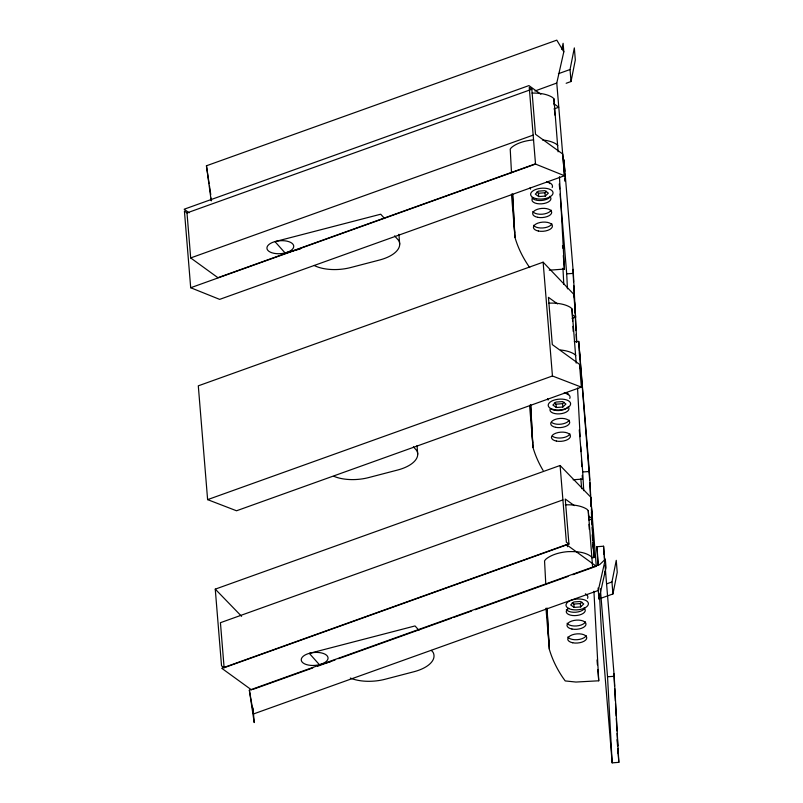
<?xml version="1.0" encoding="UTF-8"?>
<svg xmlns="http://www.w3.org/2000/svg" width="803" height="803" viewBox="0 0 803 803"><rect width="100%" height="100%" fill="white"/><g stroke="black" fill="none" stroke-linecap="round" stroke-linejoin="round"><path stroke-width="1.2" d="M571.023 81.535L570.04 69.53L574.336 47.909L575.319 59.924L571.023 81.535L566.155 83.281M612.94 593.959L611.956 581.954L616.252 560.333L617.236 572.338L612.94 593.959L598.978 598.968L598.084 588.047M561.759 49.314L563.114 43.312L563.806 51.814L556.77 83.04L564.479 175.727L562.742 154.046L535.521 134.282L531.837 89.253L529.247 87.376L535.521 164.083L564.348 175.676M605.321 559.239L598.285 590.466L253.507 713.947L249.352 690.209L599.7 564.579L605.321 559.239L606.024 567.741L598.978 598.968M536.745 192.017L538.452 193.252L544.976 192.76L546.532 191.275M545.247 196.093L548.369 193.132L544.956 190.652L538.432 191.144L535.31 194.115L538.723 196.584L545.247 196.093L544.976 192.76M554.321 402.935L556.027 404.17L562.552 403.678L564.107 402.203M562.823 407.021L565.934 404.05L562.532 401.58L556.007 402.072L552.886 405.033L556.298 407.502L562.823 407.021L562.552 403.678M572.117 602.842L573.824 604.077L580.348 603.585L581.904 602.099M580.619 606.917L583.741 603.956L580.328 601.477L573.804 601.969L570.692 604.94L574.095 607.409L580.619 606.917L580.348 603.585M321.029 664.222L323.78 663.107A13.45 6.464 -4.7 0 0 326.5 655.158A13.45 6.464 -4.7 0 0 311.644 652.809L308.362 653.612A13.45 6.464 -4.7 0 0 302.079 661.993A13.45 6.464 -4.7 0 0 317.647 665.065L330.123 661.873M556.77 83.04L534.918 91.02M593.558 567.259L596.298 566.276L590.647 497.037L560.092 465.489L215.264 589.141L221.538 665.848L224.117 667.725L568.946 544.063L565.262 499.044L574.316 505.619M211.199 200.78L206.441 165.779L556.79 40.15L563.806 51.814M558.396 73.705L570.04 69.53M564.479 175.727L219.651 299.378L190.692 287.735L184.419 211.028L186.999 212.905L531.837 89.253M554.02 108.927L558.747 107.231L553.779 103.627M186.999 212.905L190.682 257.934L533.152 135.125M535.581 163.782L217.914 277.697L190.682 257.934M190.692 287.735L535.521 164.083M572.117 318.359L575.661 317.085L573.804 294.33L543.129 262.179L198.301 385.831L207.616 499.637L236.524 510.778L581.352 387.126L579.535 364.361L552.303 344.597L548.439 297.321L557.513 303.905M207.616 499.637L552.444 375.985L581.352 387.126M562.903 499.898L220.434 622.696L224.117 667.725M588.95 520.083L592.494 518.808L590.647 497.037M252.714 689.476L312.748 667.955M317.456 666.269L335.112 659.936M338.645 658.671L451.637 618.159M453.996 617.306L471.652 610.983M475.185 609.718L568.052 576.413M572.74 574.737L592.644 567.591L588.278 510.618L587.053 509.333A26.67 12.818 -4.7 0 0 565.212 504.886M607.088 583.701L611.956 581.954M286.611 252.533L283.329 253.326A13.45 6.464 -4.7 0 1 267.76 250.255A13.45 6.464 -4.7 0 1 274.044 241.874L380.722 214.21L384.597 218.546M300.352 248.95L286.721 252.483L289.461 251.369A13.45 6.464 -4.7 0 0 292.182 243.419A13.45 6.464 -4.7 0 0 277.326 241.071L275.258 241.593M309.577 653.331L415.041 625.938L418.915 630.285M549.272 270.199L564.419 269.055L559.45 176.75M567.45 288.869L566.707 273.863L573.362 273.361L563.957 159.717L564.549 170.989M574.296 341.757L578.732 341.426L589.372 471.481L591.249 506.412M583.721 490.693L582.717 471.983L589.372 471.481M573.121 479.782L582.436 479.08L582.235 475.346M597.904 565.432L596.9 546.723L603.565 546.221L604.779 561.086M591.781 557.724L593.999 557.553L591.921 518.879M614.205 676.277L618.832 762.348L612.167 762.85L607.54 676.778L614.205 676.277L605.03 565.232M593.919 591.229L598.737 680.793L575.932 682.048L565.212 680.934L562.853 677.632A376.878 181.097 -4.7 0 1 549.382 649.476L545.97 608.242M592.423 518.758L588.398 515.837M596.298 566.276L566.486 544.635L221.728 668.267L251.54 689.897M540.861 94.252L528.936 85.59L184.168 209.222L189.137 212.825M572.639 314.886L575.661 317.085M568.946 544.063L566.366 542.196L560.092 465.489M215.264 589.141L241.603 616.333M558.115 151.807L553.96 98.879L552.735 97.595A26.67 12.818 -4.7 0 0 532.018 93.098M557.774 145.574L556.549 144.279A26.67 12.818 -4.7 0 0 542.487 139.973M576.203 363.086L571.977 308.904L570.752 307.619A26.67 12.818 -4.7 0 0 548.921 303.183M575.801 355.599L574.577 354.314A26.67 12.818 -4.7 0 0 560.504 350.008M592.092 557.312C585.628 551.671 576.132 551.41 567.922 551.651A26.67 12.818 -4.7 0 0 545.618 559.43L544.544 560.885L545.799 584.393M394.564 235.881L398.74 240.549A32.461 15.598 -4.7 0 1 379.849 259.941L350.69 267.54A31.939 15.347 -4.7 0 1 314.124 265.442M413.415 446.839L416.767 450.583A32.461 15.598 -4.7 0 1 397.866 469.966L368.718 477.564A31.939 15.347 -4.7 0 1 334.018 476.35M431.392 650.42L433.058 652.287A32.461 15.598 -4.7 0 1 414.157 671.679L385.008 679.278A31.939 15.347 -4.7 0 1 350.319 678.053M274.997 241.643L285.055 252.915M309.316 653.381L319.373 664.653M529.709 267.55L528.535 265.893A376.878 181.097 -4.7 0 1 515.064 237.738L511.461 194.075M529.578 405.324L533.092 447.763A376.878 181.097 -4.7 0 0 543.079 470.438M206.441 165.779L209.151 183.777M209.513 186.176L210.767 194.567M249.352 690.209L254.21 722.59L253.015 707.935M559.259 183.947L559.681 188.946M560.092 193.935L566.707 273.863M617.055 739.603L617.567 745.826M617.868 749.57L618.832 762.348M596.9 546.723L598.426 565.302M600.353 588.83L607.54 676.778M612.167 762.85L601.527 632.784L599.45 594.12M592.223 534.798L592.574 540.208M593.046 544.775L593.999 557.553M579.264 429.866L582.717 471.983M597.02 659.905L597.422 664.824M597.823 669.732L598.737 680.793M562.501 245.708L562.702 248.167M563.315 255.545L564.419 269.055M580.85 478.779L581.663 488.686M573.824 604.077L574.095 607.409M556.027 404.17L556.298 407.502M567.319 544.273L567.52 546.733M538.452 193.252L538.723 196.584M543.129 262.179L552.444 375.985M417.018 445.565L417.721 454.177M398.9 234.305L399.703 244.152M211.309 198.17L211.51 200.64M613.894 673.647L614.566 686.093M614.696 688.583L615.369 701.029M615.5 703.518L616.172 715.965M616.302 718.454L616.975 730.901M617.105 733.39L617.778 745.836M617.909 748.326L618.18 753.304M604.278 556.499L604.478 560.233M605.081 571.435L605.211 573.924M603.565 546.221L604.027 554.953M591.379 508.901L591.781 516.389M589.673 480.053L579.385 350.459L579.846 359.172M589.803 482.543L590.476 494.989M590.606 497.479L591.078 506.191M591.409 512.414L591.61 516.148M591.741 518.638L592.072 524.861M592.212 527.35L592.875 539.797M593.015 542.286L593.347 548.509M588.278 510.618L588.75 519.35M589.011 524.339L589.282 529.328M580.188 365.395L580.388 369.129M578.732 341.426L579.204 350.148M579.334 352.647L579.666 358.881M577.548 388.03L580.157 436.671M580.689 446.659L580.96 451.647M581.432 460.37L581.763 466.613M571.977 308.904L572.649 321.381M572.92 326.369L573.191 331.358M553.96 98.879L554.291 105.093M554.492 108.817L554.823 115.03M547.074 608.022L549.282 649.065M547.014 608.704L548.951 644.618M530.713 405.134L532.981 447.361M530.592 404.521L532.65 442.915M511.491 172.745L510.226 149.147L511.3 147.692A26.67 12.818 -4.7 0 1 533.604 139.913M512.625 193.864L514.964 237.327M512.565 194.487L514.633 232.88M564.559 167.757L564.75 171.501M564.88 173.99L565.272 181.478M564.941 178.507L565.071 181.016M562.943 268.192L563.796 284.423M573.362 273.361L576.745 342.138M572.971 269.356L573.583 281.853M573.764 285.597L574.376 298.094M574.567 301.848L575.119 313.09M575.36 318.088L575.972 330.585M576.163 334.339L576.524 341.837M568.594 407.402A9.536 4.587 -4.7 0 1 559.711 413.856A9.536 4.587 -4.7 0 1 550.216 408.777M568.243 394.825A9.536 4.587 -4.7 0 0 566.848 392.627A9.536 4.587 -4.7 0 1 566.617 393.811M569.919 433.901A9.536 4.587 -4.7 0 1 562.16 437.856A9.536 4.587 -4.7 0 1 552.554 436.32M569.186 420.17A9.536 4.587 -4.7 0 1 561.417 424.114A9.536 4.587 -4.7 0 1 551.822 422.579M568.444 406.428A9.536 4.587 -4.7 0 1 560.685 410.383A9.536 4.587 -4.7 0 1 551.079 408.847M564.218 392.777A11.242 5.4 -4.7 0 1 569.769 398.449M548.118 400.085A11.242 5.4 -4.7 0 1 547.656 398.72M547.265 181.769A9.536 4.587 -4.7 0 1 549.834 183.636M551.902 223.876A9.536 4.587 -4.7 0 1 542.898 227.962A9.536 4.587 -4.7 0 1 533.523 225.262M550.426 196.404A9.536 4.587 -4.7 0 1 541.423 200.489A9.536 4.587 -4.7 0 1 532.048 197.789M551.159 210.135A9.536 4.587 -4.7 0 1 542.155 214.22A9.536 4.587 -4.7 0 1 532.79 211.52M549.563 196.333A9.536 4.587 -4.7 0 1 541.694 203.821A9.536 4.587 -4.7 0 1 533.092 197.578M585.387 593.818A11.242 5.4 -4.7 0 1 587.565 598.355M585.477 621.873A9.536 4.587 -4.7 0 1 576.474 625.959A9.536 4.587 -4.7 0 1 567.109 623.258M583.881 608.072A9.536 4.587 -4.7 0 1 581.422 614.325A9.536 4.587 -4.7 0 1 568.634 614.476A9.536 4.587 -4.7 0 1 568.865 608.252M584.745 608.142A9.536 4.587 -4.7 0 1 575.741 612.227A9.536 4.587 -4.7 0 1 566.366 609.527M586.22 635.615A9.536 4.587 -4.7 0 1 577.216 639.7A9.536 4.587 -4.7 0 1 567.841 636.99M546.642 181.859A11.242 5.4 -4.7 0 1 552.193 187.531M530.542 189.157A11.242 5.4 -4.7 0 1 530.08 187.792M556.399 441.068A9.536 4.587 -4.7 0 0 570.451 436.029A9.536 4.587 -4.7 0 0 555.977 433.138A9.536 4.587 -4.7 0 0 556.399 441.068M555.666 427.337A9.536 4.587 -4.7 0 0 569.718 422.288A9.536 4.587 -4.7 0 0 555.234 419.407A9.536 4.587 -4.7 0 0 555.666 427.337M554.06 409.64A11.242 5.4 -4.7 0 0 570.622 403.698A11.242 5.4 -4.7 0 0 553.558 400.296A11.242 5.4 -4.7 0 0 554.06 409.64M538.381 231.033A9.536 4.587 -4.7 0 0 552.434 225.994A9.536 4.587 -4.7 0 0 537.96 223.104A9.536 4.587 -4.7 0 0 538.381 231.033M537.639 217.302A9.536 4.587 -4.7 0 0 551.701 212.263A9.536 4.587 -4.7 0 0 537.217 209.372A9.536 4.587 -4.7 0 0 537.639 217.302M571.856 609.537A11.242 5.4 -4.7 0 0 588.418 603.605A11.242 5.4 -4.7 0 0 571.355 600.192A11.242 5.4 -4.7 0 0 571.856 609.537M571.957 629.04A9.536 4.587 -4.7 0 0 586.009 624.001A9.536 4.587 -4.7 0 0 571.535 621.11A9.536 4.587 -4.7 0 0 571.957 629.04M572.7 642.771A9.536 4.587 -4.7 0 0 586.752 637.733A9.536 4.587 -4.7 0 0 572.268 634.842A9.536 4.587 -4.7 0 0 572.7 642.771M536.484 198.712A11.242 5.4 -4.7 0 0 553.046 192.77A11.242 5.4 -4.7 0 0 535.982 189.367A11.242 5.4 -4.7 0 0 536.484 198.712"/></g></svg>
